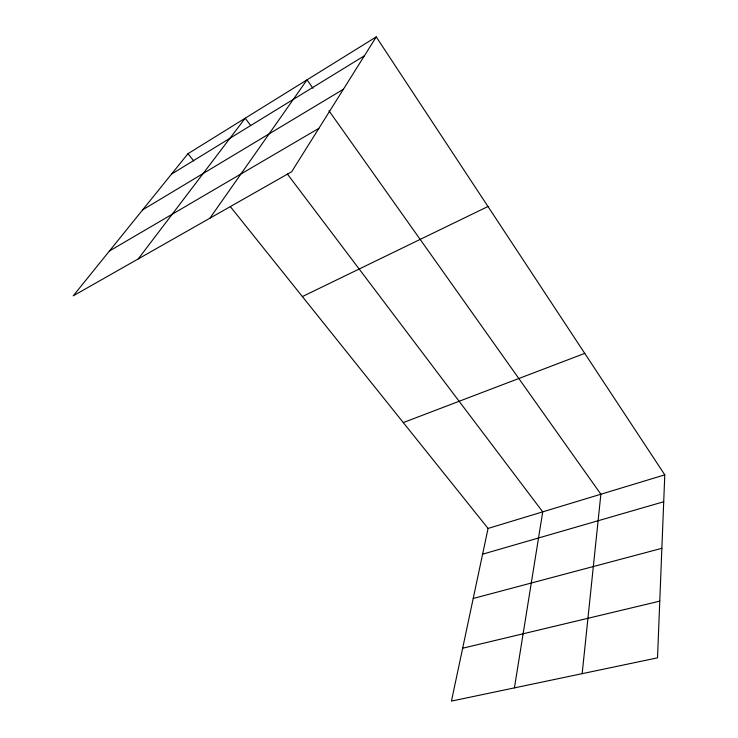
<?xml version="1.0" encoding="UTF-8"?>
<svg xmlns="http://www.w3.org/2000/svg" width="738" height="738" viewBox="0 0 738 738"><rect width="100%" height="100%" fill="white"/><g stroke="black" fill="none" stroke-linecap="round" stroke-linejoin="round"><path stroke-width="1.11" d="M376.232 36.9L291.676 171.742L73.219 295.855L187.978 153.716L376.232 36.9L664.781 474.848L657.521 657.844L451.444 701.1L488.067 528.436L230.311 206.585M582.162 673.665L600.87 494.229L328.973 110.792M514.423 687.881L542.725 511.858L287.368 174.03M209.896 218.208L307.026 79.842L313.013 88.283M138.264 258.9L245.182 118.218L250.717 125.543M171.484 174.14L364.378 55.793M142.637 209.878L343.401 89.243M109.436 250.994L318.89 128.338M302.386 296.575L487.975 206.502M403.289 422.579L584.745 353.373M488.067 528.436L664.781 474.848M482.606 554.183L663.72 501.748M473.215 598.472L661.866 548.316M462.661 648.222L659.772 601.138M187.978 153.716L193.716 160.884"/></g></svg>
